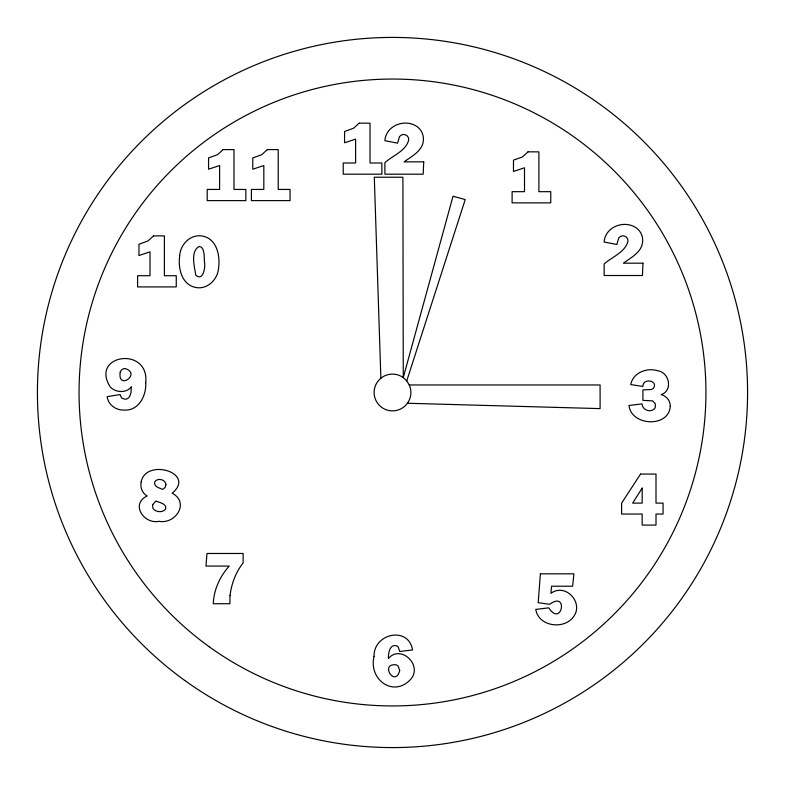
<?xml version="1.0" encoding="UTF-8"?>
<svg xmlns="http://www.w3.org/2000/svg" width="785" height="785" viewBox="0 0 785 785"><rect width="100%" height="100%" fill="white"/><g stroke="black" fill="none" stroke-linecap="round" stroke-linejoin="round"><path stroke-width="1.18" d="M409.279 384.964L406.758 380.882L465.22 199.567L453.024 196.221L403.264 377.585A18.389 18.389 0 0 0 374.808 387.486A18.389 18.389 0 0 0 393.844 410.84A18.389 18.389 0 0 0 409.279 384.964L600.093 384.964L600.093 408.612L407.415 403.264M406.758 380.882L403.264 377.585L402.901 177.233L374.298 177.233L380.882 378.242M204.463 261.954C205.65 266.802 203.178 281.913 195.799 275.123C194.494 266.92 190.117 251.161 199.194 246.461L201.372 247.196L203.04 249.404L204.1 254.016L204.463 261.954M423.733 161.857L423.174 174.182L384.895 174.182L384.895 162.623C392.745 155.548 406.11 150.965 408.75 139.769C409.014 135.874 404.746 133.293 401.331 135.01L399.477 136.639L397.593 143.155L384.895 140.682C385.788 126.11 403.51 118.878 415.491 125.629C420.417 128.279 423.566 133.607 423.439 139.21C423.419 150.563 411.948 156.048 404.147 161.857L423.733 161.857M642.984 263.181L642.424 275.515L604.146 275.515L604.146 263.956C611.996 256.881 625.36 252.289 628 241.093C628.275 237.207 623.996 234.627 620.582 236.334L618.727 237.963L616.843 244.478L604.146 242.015C605.049 227.434 622.76 220.202 634.741 226.953C639.667 229.603 642.817 234.941 642.689 240.544C642.67 251.887 631.199 257.382 623.398 263.181L642.984 263.181M230.005 595.609L229.907 603.734L213.304 603.734C213.755 589.8 219.967 576.337 229.24 566.073L205.935 566.073L207.005 553.474L243.124 553.474L243.124 562.904C235.765 572.236 231.457 583.863 230.005 595.609M145.716 382.727C146.53 395.404 138.808 410.987 124.256 410.074C116.239 410.516 108.094 404.913 107.172 396.641L120.056 394.58L121.665 398.054L124.874 399.212A5.279 5.279 0 0 0 129.711 396.268L130.977 392.775L131.36 386.662C128.563 390.93 123.068 392.137 118.309 391.244A14.738 14.738 0 0 1 110.302 387.025C89.441 354.408 149.592 345.724 145.716 382.727M374.052 656.427C368.253 679.565 393.736 698.169 410.849 679.113C422.86 665.042 400.566 644.083 388.408 658.517C388.222 653.63 389.586 643.592 396.759 645.829L398.221 646.958L399.742 651.491L412.586 649.941C408.455 625.733 373.464 633.367 374.052 656.427M179.657 256.028C178.028 267.871 181.423 283.895 194.7 287.241C206.965 290.44 217.965 279.548 218.623 267.695C220.134 255.92 217.043 239.729 203.757 236.354C191.363 233.047 180.216 244.007 179.657 256.028M540.394 573.825L538.186 602.684L549.716 604.303C568.683 590.232 561.932 627.912 548.715 607.835L535.762 609.425C538.363 626.351 563.463 629.992 573.158 617.206C584.501 603.371 565.73 582.372 550.962 593.332L551.551 586.228L572.608 586.228L573.933 573.825L540.394 573.825M141.192 481.823C140.024 487.22 142.085 493.333 147.168 495.953C130.094 504.009 143.91 524.547 159.1 521.318C175.644 524.468 189.911 502.459 172.17 493.235C196.544 472.845 145.961 457.763 141.192 481.823M670.253 406.424C668.83 427.884 631.346 426.157 628.952 405.502L642.052 403.882C642.199 410.486 651.864 413.41 655.21 407.641L655.406 403.941L652.698 400.88L642.905 400.379L642.905 389.89L651.442 389.527L653.356 388.418C658.851 380.48 642.895 377.467 642.905 386.465L630.757 384.552C633.004 372.512 647.095 367.341 657.889 370.795C669.438 372.492 673.128 390.675 661.196 394.6C666.524 396.013 670.459 400.841 670.253 406.424M165.91 484.737L165.125 487.456L162.77 489.389C159.59 488.133 153.154 486.504 154.812 481.715C157.569 477.515 165.88 479.449 165.91 484.737M120.223 372.11C117.308 390.891 141.761 373.827 125.168 368.548A5.112 5.112 0 0 0 120.223 372.11M152.614 504.755L152.889 508.337C155.489 512.242 162.446 512.919 165.517 509.269C167.401 503.725 159.267 502.528 155.881 501.016L152.614 504.755M399.702 670.557C395.159 688.239 379.086 662.56 396.474 664.875L398.211 666.249L399.702 670.557M642.169 488.103L632.651 503.116L642.169 503.116L642.169 488.103M640.54 474.071L621.622 503.116L621.622 514.047L642.169 514.047L642.169 525.096L656.005 525.096L656.005 514.047L663.07 514.047L663.07 503.116L656.005 503.116L656.005 474.071L640.54 474.071M223.097 149.601L217.553 154.684L208.555 157.922L208.555 169.226L219.604 165.547L219.604 189.44L207.201 189.44L207.201 200.626L245.852 200.626L245.852 189.44L233.999 189.44L233.999 149.601L223.097 149.601M153.507 235.892L147.963 240.975L138.965 244.213L138.965 255.517L150.013 251.828L150.013 275.721L137.611 275.721L137.611 286.917L176.262 286.917L176.262 275.721L164.408 275.721L164.408 235.892L153.507 235.892M267.312 149.601L261.768 154.684L252.77 157.922L252.77 169.226L263.819 165.547L263.819 189.44L251.406 189.44L251.406 200.626L290.067 200.626L290.067 189.44L278.214 189.44L278.214 149.601L267.312 149.601M359.118 123.166L353.574 128.24L344.576 131.478L344.576 142.782L355.625 139.102L355.625 162.995L343.222 162.995L343.222 174.182L381.873 174.182L381.873 162.995L370.02 162.995L370.02 123.166L359.118 123.166M528.011 151.848L522.457 156.921L513.468 160.169L513.468 171.464L524.508 167.784L524.508 191.677L512.105 191.677L512.105 202.873L550.756 202.873L550.756 191.677L538.903 191.677L538.903 151.848L528.011 151.848M209.085 646.673A313.441 313.441 0 0 0 704.331 424.253A313.441 313.441 0 0 0 264.084 106.564A313.441 313.441 0 0 0 209.085 646.673M184.72 680.438A355.075 355.075 0 0 0 745.75 428.473A355.075 355.075 0 0 0 247.03 68.589A355.075 355.075 0 0 0 184.72 680.438"/></g></svg>
